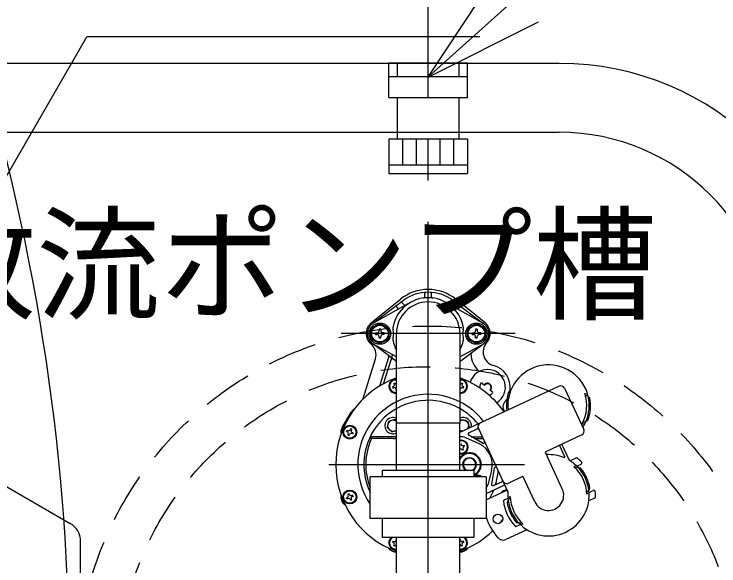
# Model space of a CAD drawing. Units: millimetres, scale not verified. Extents: x -8910 to 8910, y -6308 to 6308.
# Drawn here: x -3892 to -3381, y 1103 to 1503 of the extents above; entities that cross this region are included whole.
import ezdxf
from ezdxf.enums import TextEntityAlignment as Align

# ---------------------------------------------------------------- set-up
doc = ezdxf.new("R2010")
doc.units = ezdxf.units.MM
doc.header["$LTSCALE"] = 30
doc.linetypes.add('CHAIN1', pattern=[8, 5, -1, 1, -1])
doc.linetypes.add('DASHED1', pattern=[1.8, 1.2, -0.6])
for name, color, linetype, lineweight in [('0-0_空気管', 3, 'Continuous', 25), ('0-2_1-1_KIKI', 3, 'Continuous', 25), ('0-4_躯体', 4, 'Continuous', 25)]:
    doc.layers.add(name, color=color, linetype=linetype, lineweight=lineweight)
doc.styles.add('ＭＳ ゴシック', font='')
doc.styles.get('ＭＳ ゴシック').set_extended_font_data('MS Gothic')

msp = doc.modelspace()

# ---------------------------------------------------------------- linework, layer by layer
at = {"layer": '0-0_空気管', "linetype": 'CHAIN1'}
msp.add_line((-3591.67, 482.38), (-3591.67, 1562.38), dxfattribs=at)
at = {"layer": '0-0_空気管'}
for p, q in [((-4098.94, 1036.64), (-3839.13, 1486.65)), ((-3554.13, 1486.65), (-3839.13, 1486.65)), ((-3496.67, 1467.38), (-3970.67, 1467.38)), ((-3620.26, 1442.56), (-3620.26, 1467.56)), ((-3563.26, 1467.56), (-3620.26, 1467.56)), ((-3614.26, 1467.56), (-3614.26, 1457.57)), ((-3569.26, 1457.57), (-3569.26, 1467.56)), ((-3563.26, 1442.56), (-3563.26, 1467.56)), ((-3563.26, 1457.57), (-3620.26, 1457.57)), ((-3620.26, 1442.56), (-3563.26, 1442.56)), ((-3614.26, 1442.56), (-3614.26, 1412.38)), ((-3569.26, 1412.38), (-3569.26, 1442.56)), ((-3970.67, 1417.38), (-3496.67, 1417.38)), ((-3620.26, 1412.38), (-3620.26, 1387.56)), ((-3563.26, 1412.38), (-3620.26, 1412.38)), ((-3610.26, 1412.38), (-3610.26, 1394.2)), ((-3600.26, 1412.38), (-3600.26, 1393.57)), ((-3583.26, 1412.38), (-3583.26, 1394.2)), ((-3573.26, 1412.38), (-3573.26, 1394.2)), ((-3563.26, 1412.38), (-3563.26, 1387.56)), ((-3563.26, 1393.57), (-3620.26, 1393.57)), ((-3620.26, 1387.56), (-3563.26, 1387.56)), ((-3903.9, 1164.16), (-3851.17, 1133.71)), ((-3843.67, 743.88), (-3843.67, 1120.72)), ((-3614.67, 921.38), (-3614.67, 1123.38))]:
    msp.add_line(p, q, dxfattribs=at)
msp.add_lwpolyline([(-3614.67, 1087.38), (-3568.67, 1087.38), (-3568.67, 1123.38)], dxfattribs=at)
at = {"layer": '0-0_空気管', "linetype": 'DASHED1'}
for radius in [254.5, 225]:
    msp.add_circle((-3591.67, 1022.38), radius, dxfattribs=at)
at = {"layer": '0-0_空気管'}
for centre, radius, start, end in [((-5411.67, 1022.38), 1560, 342.9709, 17.02908), ((-3496.67, 1262.38), 205, 0, 90), ((-3496.67, 1262.38), 155, 0, 90), ((-3858.67, 1120.72), 15, 0, 60)]:
    msp.add_arc(centre, radius, start, end, dxfattribs=at)
at = {"layer": '0-2_1-1_KIKI', "linetype": 'CHAIN1'}
for p, q in [((-3591.67, 1104.38), (-3591.67, 1308.4)), ((-3528.67, 1271.38), (-3654.67, 1271.38)), ((-3663.67, 1176.38), (-3521.75, 1176.38))]:
    msp.add_line(p, q, dxfattribs=at)
at = {"layer": '0-2_1-1_KIKI'}
for p, q in [((-3594.17, 1298.15), (-3594.17, 1300.34)), ((-3589.17, 1298.15), (-3589.17, 1300.34)), ((-3632.96, 1279.16), (-3611.79, 1296.27)), ((-3609.67, 1295.38), (-3632.07, 1278.58)), ((-3604.3, 1294.11), (-3631.04, 1279.25)), ((-3609.05, 1292.3), (-3610.47, 1293.71)), ((-3579.04, 1294.11), (-3552.3, 1279.25)), ((-3574.29, 1292.3), (-3572.88, 1293.71)), ((-3573.67, 1295.38), (-3551.27, 1278.58)), ((-3550.39, 1279.16), (-3571.56, 1296.27)), ((-3614, 1290.18), (-3614.3, 1290.48)), ((-3569.34, 1290.18), (-3569.04, 1290.48)), ((-3627.29, 1274.48), (-3627.29, 1273.5)), ((-3626.05, 1274.48), (-3627.29, 1274.48)), ((-3626.05, 1274.48), (-3626.05, 1273.5)), ((-3557.29, 1274.48), (-3557.29, 1273.5)), ((-3556.05, 1274.48), (-3557.29, 1274.48)), ((-3556.05, 1274.48), (-3556.05, 1273.5)), ((-3629.77, 1272), (-3628.79, 1272)), ((-3629.77, 1270.76), (-3629.77, 1272)), ((-3629.77, 1270.76), (-3628.79, 1270.76)), ((-3627.29, 1268.28), (-3627.29, 1269.26)), ((-3623.57, 1272), (-3624.55, 1272)), ((-3623.57, 1270.76), (-3624.55, 1270.76)), ((-3623.57, 1270.76), (-3623.57, 1272)), ((-3614.67, 1172.38), (-3614.67, 1271.38)), ((-3568.67, 1271.38), (-3568.67, 1206.38)), ((-3559.77, 1272), (-3558.79, 1272)), ((-3559.77, 1270.76), (-3559.77, 1272)), ((-3559.77, 1270.76), (-3558.79, 1270.76)), ((-3557.29, 1268.28), (-3557.29, 1269.26)), ((-3553.57, 1272), (-3554.55, 1272)), ((-3553.57, 1270.76), (-3554.55, 1270.76)), ((-3553.57, 1270.76), (-3553.57, 1272)), ((-3614.67, 1251.13), (-3632.07, 1264.18)), ((-3614.67, 1254.42), (-3631.04, 1263.52)), ((-3568.67, 1251.13), (-3551.27, 1264.18)), ((-3568.67, 1254.42), (-3552.3, 1263.52)), ((-3639.14, 1223.67), (-3629.93, 1253.02)), ((-3626.6, 1233.56), (-3620.08, 1254.35)), ((-3624.04, 1235.05), (-3618.59, 1252.41)), ((-3618.59, 1252.41), (-3617.53, 1255.78)), ((-3617.61, 1232.73), (-3616.94, 1233)), ((-3617.61, 1232.73), (-3617.24, 1231.84)), ((-3617.24, 1231.84), (-3616.57, 1232.11)), ((-3616.57, 1235.23), (-3615.68, 1235.6)), ((-3616.57, 1235.23), (-3616.29, 1234.57)), ((-3615.68, 1235.6), (-3615.41, 1234.94)), ((-3496.72, 1233.26), (-3568.67, 1199.71)), ((-3567.66, 1235.6), (-3567.94, 1234.94)), ((-3567.66, 1235.6), (-3566.77, 1235.23)), ((-3566.77, 1235.23), (-3567.05, 1234.57)), ((-3566.1, 1231.84), (-3566.77, 1232.11)), ((-3565.74, 1232.73), (-3566.4, 1233)), ((-3566.1, 1231.84), (-3565.74, 1232.73)), ((-3552.15, 1235.3), (-3550.7, 1234.09)), ((-3492.74, 1231.81), (-3478.79, 1201.9)), ((-3614.73, 1230.8), (-3615.01, 1231.47)), ((-3614.67, 1230.83), (-3614.73, 1230.8)), ((-3568.61, 1230.8), (-3568.67, 1230.83)), ((-3568.61, 1230.8), (-3568.34, 1231.47)), ((-3546.64, 1230.68), (-3545.19, 1229.46)), ((-3478.06, 1227.94), (-3476.17, 1227.77)), ((-3654.07, 1203.25), (-3647.22, 1214.71)), ((-3536.21, 1214.85), (-3536.73, 1215.72)), ((-3568.67, 1206.38), (-3614.67, 1206.38)), ((-3568.67, 1207.82), (-3567.2, 1209.14)), ((-3568.67, 1172.38), (-3568.67, 1206.38)), ((-3567.2, 1209.14), (-3562.81, 1207.71)), ((-3562.81, 1207.71), (-3561.85, 1203.19)), ((-3650.89, 1200.39), (-3650.52, 1201.28)), ((-3650.52, 1201.28), (-3649.86, 1201)), ((-3648.02, 1202.32), (-3648.29, 1201.65)), ((-3647.13, 1201.95), (-3648.02, 1202.32)), ((-3647.13, 1201.95), (-3647.4, 1201.29)), ((-3566.78, 1200.59), (-3568.67, 1201.2)), ((-3561.85, 1203.19), (-3562.55, 1202.56)), ((-3562.18, 1199.43), (-3556.18, 1202.23)), ((-3555.27, 1202.65), (-3533.84, 1156.69)), ((-3479.98, 1206.02), (-3478.09, 1205.85)), ((-3650.89, 1200.39), (-3650.23, 1200.12)), ((-3649.85, 1197.88), (-3649.58, 1198.55)), ((-3649.85, 1197.88), (-3648.96, 1197.52)), ((-3648.96, 1197.52), (-3648.69, 1198.18)), ((-3646.46, 1198.56), (-3647.12, 1198.83)), ((-3646.09, 1199.44), (-3646.75, 1199.72)), ((-3646.09, 1199.44), (-3646.46, 1198.56)), ((-3617.1, 1196.62), (-3633.68, 1196.62)), ((-3632.81, 1195.25), (-3633.68, 1196.62)), ((-3552.24, 1191.84), (-3562.26, 1197.66)), ((-3560.48, 1196.62), (-3552.46, 1196.62)), ((-3480.24, 1197.91), (-3506.43, 1185.7)), ((-3617.1, 1195.25), (-3632.81, 1195.25)), ((-3568.67, 1191.21), (-3568.3, 1191.39)), ((-3554.7, 1191.34), (-3564.42, 1195.87)), ((-3558.11, 1195.25), (-3551.82, 1195.25)), ((-3566.27, 1187.04), (-3566.88, 1186.75)), ((-3565.27, 1189.78), (-3565.55, 1190.39)), ((-3492.62, 1182.1), (-3496.25, 1189.9)), ((-3489.13, 1179.35), (-3494.44, 1190.74)), ((-3494.42, 1158.75), (-3506.68, 1185.04)), ((-3484.51, 1181.03), (-3488.69, 1179.08)), ((-3484.12, 1175.69), (-3485.95, 1174.84)), ((-3483.84, 1175.27), (-3480.79, 1176.69)), ((-3624.67, 1167.38), (-3624.67, 1172.38)), ((-3545.73, 1172.11), (-3548.51, 1161.75)), ((-3543.77, 1173.68), (-3545.75, 1162.26)), ((-3549.67, 1167.38), (-3633.67, 1167.38)), ((-3533.45, 1162.95), (-3523.39, 1167.64)), ((-3514.36, 1149.46), (-3522.73, 1167.4)), ((-3549.67, 1155.39), (-3536.17, 1161.68)), ((-3544.35, 1161.18), (-3538.34, 1163.98)), ((-3648.96, 1155.25), (-3649.85, 1154.88)), ((-3648.96, 1155.25), (-3648.69, 1154.58)), ((-3534.35, 1157.79), (-3548.83, 1151.04)), ((-3474.93, 1155.7), (-3476.65, 1154.9)), ((-3474.97, 1156.24), (-3471.92, 1157.66)), ((-3650.89, 1152.37), (-3650.23, 1152.65)), ((-3650.52, 1151.49), (-3650.89, 1152.37)), ((-3650.52, 1151.49), (-3649.86, 1151.76)), ((-3649.85, 1154.88), (-3649.58, 1154.22)), ((-3648.01, 1150.45), (-3648.29, 1151.11)), ((-3648.01, 1150.45), (-3647.13, 1150.81)), ((-3647.13, 1150.81), (-3647.4, 1151.48)), ((-3646.46, 1154.21), (-3647.12, 1153.93)), ((-3646.09, 1153.32), (-3646.75, 1153.05)), ((-3646.46, 1154.21), (-3646.09, 1153.32)), ((-3536.85, 1150.55), (-3533.81, 1151.97)), ((-3533.85, 1152.51), (-3532.13, 1153.31)), ((-3470.99, 1152.03), (-3475.17, 1150.08)), ((-3527.98, 1131.52), (-3524.94, 1132.94)), ((-3524.55, 1132.57), (-3522.83, 1133.37)), ((-3520.09, 1129.13), (-3535.3, 1122.03)), ((-3617.24, 1120.93), (-3617.61, 1120.04)), ((-3617.61, 1120.04), (-3616.94, 1119.76)), ((-3617.24, 1120.93), (-3616.57, 1120.65)), ((-3614.73, 1121.97), (-3615.01, 1121.3)), ((-3614.73, 1121.97), (-3614.67, 1121.94)), ((-3568.67, 1121.94), (-3568.61, 1121.97)), ((-3568.61, 1121.97), (-3568.34, 1121.3)), ((-3566.1, 1120.93), (-3566.77, 1120.65)), ((-3565.74, 1120.04), (-3566.4, 1119.76)), ((-3565.74, 1120.04), (-3566.1, 1120.93)), ((-3616.57, 1117.53), (-3616.29, 1118.2)), ((-3615.68, 1117.16), (-3616.57, 1117.53)), ((-3615.68, 1117.16), (-3615.41, 1117.83)), ((-3567.66, 1117.16), (-3567.94, 1117.83)), ((-3566.77, 1117.53), (-3567.66, 1117.16)), ((-3566.77, 1117.53), (-3567.05, 1118.2))]:
    msp.add_line(p, q, dxfattribs=at)
for points in [[(-3626.67, 1263.88), (-3633.17, 1267.63), (-3633.17, 1275.14), (-3626.67, 1278.89), (-3620.17, 1275.14), (-3620.17, 1267.63)], [(-3556.67, 1263.88), (-3563.17, 1267.63), (-3563.17, 1275.14), (-3556.67, 1278.89), (-3550.17, 1275.14), (-3550.17, 1267.63)]]:
    msp.add_lwpolyline(points, close=True, dxfattribs=at)
for points in [[(-3627.29, 1268.28), (-3626.05, 1268.28), (-3626.05, 1269.26)], [(-3557.29, 1268.28), (-3556.05, 1268.28), (-3556.05, 1269.26)], [(-3614.67, 1207.82), (-3616.14, 1209.14), (-3620.53, 1207.71), (-3621.49, 1203.19), (-3618.06, 1200.1), (-3614.67, 1201.2)], [(-3624.67, 1172.38), (-3558.67, 1172.38), (-3558.67, 1167.38)], [(-3549.67, 1167.38), (-3549.67, 1137.38), (-3633.67, 1137.38), (-3633.67, 1167.38)], [(-3558.67, 1137.38), (-3558.67, 1123.38), (-3624.67, 1123.38), (-3624.67, 1137.38)]]:
    msp.add_lwpolyline(points, dxfattribs=at)
for centre, radius in [((-3626.67, 1271.38), 7.75), ((-3626.67, 1271.38), 6.5), ((-3556.67, 1271.38), 7.75), ((-3556.67, 1271.38), 6.5), ((-3626.67, 1271.38), 6), ((-3556.67, 1271.38), 6), ((-3648.49, 1199.92), 5), ((-3648.49, 1199.92), 4.5), ((-3648.49, 1152.85), 5), ((-3648.49, 1152.85), 4.5), ((-3541.09, 1136.99), 3.5)]:
    msp.add_circle(centre, radius, dxfattribs=at)
for centre, radius, start, end in [((-3591.67, 1271.38), 32, 51.055, 128.945), ((-3591.67, 1271.38), 30, 53.13, 126.87), ((-3593.17, 1300.34), 1, 92.965, 180), ((-3590.17, 1300.34), 1, 0, 87.035), ((-3591.67, 1271.38), 26, 11.4, 168.6), ((-3591.67, 1271.38), 23, 0, 180), ((-3611.17, 1293.01), 1, 45, 126.87), ((-3595.17, 1298.15), 1, 277.448, 0), ((-3588.17, 1298.15), 1, 180, 262.552), ((-3572.17, 1293.01), 1, 53.13, 135), ((-3613.6, 1291.19), 1, 126.87, 225), ((-3614.71, 1289.47), 1, 299.059, 45), ((-3608.35, 1293.01), 1, 225, 299.059), ((-3575, 1293.01), 1, 240.941, 315), ((-3568.63, 1289.47), 1, 135, 240.941), ((-3569.74, 1291.19), 1, 315, 53.13), ((-3626.67, 1271.38), 10, 128.945, 231.055), ((-3626.67, 1271.38), 9, 119.059, 240.941), ((-3556.67, 1271.38), 9, 299.059, 60.941), ((-3556.67, 1271.38), 10, 317.933, 51.055), ((-3628.79, 1273.5), 1.5, 270, 0), ((-3624.55, 1273.5), 1.5, 180, 270), ((-3612.26, 1275.53), 5, 168.6, 196.064), ((-3626.67, 1271.38), 10, 343.936, 16.064), ((-3556.67, 1271.38), 10, 163.936, 196.064), ((-3571.09, 1275.53), 5, 343.936, 11.4), ((-3558.79, 1273.5), 1.5, 270, 0), ((-3554.55, 1273.5), 1.5, 180, 270), ((-3628.79, 1269.26), 1.5, 0, 90), ((-3624.55, 1269.26), 1.5, 90, 180), ((-3612.26, 1267.23), 5, 163.936, 191.4), ((-3571.09, 1267.23), 5, 348.6, 16.064), ((-3558.79, 1269.26), 1.5, 0, 90), ((-3554.55, 1269.26), 1.5, 90, 180), ((-3639.47, 1256.01), 10, 342.575, 50.221), ((-3591.67, 1271.38), 26, 191.4, 207.796), ((-3591.67, 1271.38), 26, 332.204, 348.6), ((-3541.82, 1257.98), 10, 137.933, 255.026), ((-3559.77, 1256.56), 1, 126.87, 184.532), ((-3621.03, 1254.65), 1, 342.575, 53.13), ((-3617.64, 1252.11), 1, 53.13, 162.575), ((-3541.82, 1257.98), 19, 184.532, 225.517), ((-3615.67, 1250.63), 1, 0, 53.13), ((-3548.67, 1232.38), 16.5, 352.564, 75.026), ((-3504.4, 1219.2), 29.5, 12.831, 186.214), ((-3548.67, 1232.38), 13, 301.242, 163.72), ((-3554.44, 1245.14), 1, 225.517, 294.318), ((-3591.67, 1176.38), 67, 110.077, 249.923), ((-3615.21, 1233.2), 5, 83.857, 276.143), ((-3615.21, 1233.2), 4.5, 83.172, 276.828), ((-3615.67, 1239.68), 1, 336.124, 0), ((-3568.14, 1233.2), 5, 263.857, 96.143), ((-3568.14, 1233.2), 4.5, 263.172, 96.828), ((-3591.67, 1176.38), 67, 34.728, 69.923), ((-3617.4, 1234.11), 1.2, 292.5, 22.5), ((-3616.12, 1231.01), 1.2, 22.5, 112.5), ((-3614.3, 1235.4), 1.2, 202.5, 251.832), ((-3569.05, 1235.4), 1.2, 288.17, 337.5), ((-3567.23, 1231.01), 1.2, 67.5, 157.5), ((-3565.94, 1234.11), 1.2, 157.5, 247.5), ((-3548.67, 1232.38), 5.65, 152.419, 183.91), ((-3552.79, 1234.54), 1, 50, 152.419), ((-3548.67, 1232.38), 3, 106.234, 140), ((-3548.67, 1232.38), 2.65, 320, 140), ((-3548.67, 1232.38), 3, 320, 98.9), ((-3495.46, 1230.54), 3, 25, 115), ((-3591.67, 1176.38), 51, 63.193, 214.56), ((-3548.67, 1232.38), 5.65, 281.051, 307.581), ((-3545.84, 1228.7), 1, 307.581, 50), ((-3504.4, 1219.2), 30.5, 159.794, 186.852), ((-3528.58, 1224.32), 7, 115.472, 129.415), ((-3504.4, 1219.2), 27.75, 331.647, 18.353), ((-3479.7, 1220.05), 7, 40.585, 73.403), ((-3591.67, 1176.38), 46.63, 60.448, 205.758), ((-3591.67, 1176.38), 51, 37.941, 63.193), ((-3532.44, 1218.28), 5, 139.027, 210.884), ((-3548.67, 1232.38), 16.5, 319.027, 328.912), ((-3504.4, 1219.2), 29.5, 337.169, 12.831), ((-3504.4, 1219.2), 30.5, 339.794, 10.206), ((-3641.64, 1211.37), 6.5, 121.234, 149.116), ((-3591.67, 1176.38), 46.63, 39.177, 60.448), ((-3617.1, 1204.62), 5.95, 65.927, 294.073), ((-3617.1, 1204.62), 4, 52.646, 307.354), ((-3566.24, 1204.62), 5.95, 349.841, 114.072), ((-3566.24, 1204.62), 4, 326.065, 127.354), ((-3552.55, 1203.92), 3, 115, 205), ((-3504.4, 1219.2), 29.5, 327.614, 337.169), ((-3480.22, 1214.07), 7, 276.597, 309.415), ((-3648.49, 1199.92), 6.5, 149.116, 191.284), ((-3649.4, 1202.11), 1.2, 247.5, 337.5), ((-3646.29, 1200.83), 1.2, 157.5, 247.5), ((-3566.24, 1204.62), 4, 232.646, 263.935), ((-3555.76, 1201.32), 1, 25, 115), ((-3481.51, 1200.63), 3, 295, 25), ((-3650.69, 1199.01), 1.2, 337.5, 67.5), ((-3647.58, 1197.72), 1.2, 67.5, 157.5), ((-3617.1, 1204.62), 8, 270, 287.66), ((-3567.59, 1189.07), 7.5, 65.005, 98.305), ((-3561.76, 1198.52), 1, 115, 239.85), ((-3591.67, 1176.38), 45.26, 155.366, 201.875), ((-3617.1, 1204.62), 9.37, 270, 285.004), ((-3567.59, 1189.07), 5, 257.487, 102.513), ((-3567.59, 1189.07), 4.5, 256.07, 103.93), ((-3566.43, 1192.26), 2.06, 205, 295), ((-3561.67, 1176.38), 16.5, 344.995, 65.005), ((-3551.74, 1192.7), 1, 239.85, 25), ((-3493.99, 1190.95), 0.5, 115, 205), ((-3568.75, 1185.88), 2.06, 25, 87.848), ((-3564.4, 1187.91), 2.06, 115, 205), ((-3496.71, 1189.68), 0.5, 25, 115), ((-3561.67, 1176.38), 8.5, 290.667, 145.44), ((-3561.67, 1176.38), 8, 292.024, 151.045), ((-3561.67, 1176.38), 5, 306.862, 233.138), ((-3561.67, 1176.38), 4.6, 299.581, 240.419), ((-3506.22, 1185.25), 0.5, 115, 205), ((-3505.68, 1184.08), 0.5, 205, 272.46), ((-3504.39, 1154.1), 29.5, 67.833, 92.46), ((-3493.07, 1181.89), 0.5, 247.833, 25), ((-3484.09, 1180.12), 1, 52.036, 115), ((-3504.39, 1154.1), 34, 45.395, 52.036), ((-3504.39, 1154.1), 29.5, 42.831, 58.849), ((-3481.22, 1177.6), 1, 295, 45.395), ((-3542.79, 1173.5), 1, 25, 170.15), ((-3591.67, 1176.38), 51, 343.523, 354.825), ((-3504.39, 1154.1), 27.75, 1.894, 48.353), ((-3483.42, 1167.19), 7, 70.585, 103.403), ((-3504.39, 1154.1), 29.5, 7.169, 42.831), ((-3504.39, 1154.1), 30.5, 9.794, 40.206), ((-3555.75, 1163.69), 5, 47.525, 125.685), ((-3555.75, 1163.69), 4.5, 55.038, 124.962), ((-3538.77, 1164.89), 1, 295, 25), ((-3523.18, 1167.19), 0.5, 25, 115), ((-3555.75, 1163.69), 7.5, 324.205, 344.995), ((-3544.77, 1162.09), 1, 170.15, 295), ((-3534.72, 1165.67), 3, 205, 295), ((-3591.67, 1176.38), 51, 331.345, 338.851), ((-3534.85, 1152.85), 5, 84.463, 146.482), ((-3534.85, 1152.85), 4.5, 96.362, 133.638), ((-3504.39, 1154.1), 29.5, 175.459, 187.169), ((-3534.29, 1156.48), 0.5, 355.459, 25), ((-3504.39, 1154.1), 29.5, 222.831, 7.169), ((-3504.39, 1154.1), 11, 205, 25), ((-3480.89, 1161.75), 7, 306.597, 339.415), ((-3471.5, 1156.75), 1, 4.605, 115), ((-3504.39, 1154.1), 34, 357.964, 4.605), ((-3648.49, 1152.85), 6.5, 168.716, 236.284), ((-3650.69, 1153.76), 1.2, 292.5, 22.5), ((-3649.4, 1150.65), 1.2, 22.5, 112.5), ((-3647.58, 1155.04), 1.2, 202.5, 292.5), ((-3646.29, 1151.94), 1.2, 112.5, 202.5), ((-3546.71, 1146.51), 5, 115, 126.285), ((-3536.64, 1150.1), 0.5, 115, 187.08), ((-3504.39, 1154.1), 33, 187.08, 222.92), ((-3527.89, 1146.45), 7, 126.597, 159.415), ((-3504.39, 1154.1), 29.5, 187.169, 222.831), ((-3504.39, 1154.1), 27.75, 181.647, 228.106), ((-3471.41, 1152.93), 1, 295, 357.964), ((-3504.39, 1154.1), 30.5, 189.794, 220.206), ((-3504.39, 1154.1), 48, 199.373, 219.822), ((-3591.67, 1176.38), 67, 320.36, 323.809), ((-3528.19, 1131.97), 0.5, 222.92, 295), ((-3525.36, 1141.02), 7, 250.585, 283.403), ((-3591.67, 1176.38), 67, 290.077, 314.249), ((-3615.21, 1119.56), 5, 130.215, 276.143), ((-3615.21, 1119.56), 4.5, 121.953, 276.828), ((-3617.4, 1118.65), 1.2, 337.5, 67.5), ((-3616.12, 1121.76), 1.2, 247.5, 337.5), ((-3568.14, 1119.56), 4.5, 263.172, 58.047), ((-3568.14, 1119.56), 5, 263.858, 49.785), ((-3567.23, 1121.76), 1.2, 202.5, 292.5), ((-3565.94, 1118.65), 1.2, 112.5, 202.5), ((-3537.41, 1126.57), 5, 219.822, 295), ((-3615.21, 1119.56), 6.5, 213.716, 274.721), ((-3614.3, 1117.37), 1.2, 108.169, 157.5), ((-3569.05, 1117.37), 1.2, 22.5, 71.83), ((-3568.14, 1119.56), 6.5, 265.279, 326.284)]:
    msp.add_arc(centre, radius, start, end, dxfattribs=at)
at = {"layer": '0-4_躯体', "color": 3}
for p, q in [((-3542.45, 1532.3), (-3592.03, 1457.19)), ((-3592.03, 1457.19), (-3511.54, 1497.44))]:
    msp.add_line(p, q, dxfattribs=at)
msp.add_lwpolyline([(-3592.03, 1457.19), (-3354.09, 1670.68), (-1965.31, 1670.68)], dxfattribs=at)

# ---------------------------------------------------------------- texts
at = {"layer": '0-0_空気管', "color": 4, "style": 'ＭＳ ゴシック'}
msp.add_text('放流ポンプ槽', height=65.98, dxfattribs=at).set_placement((-3965.92, 1268.79), align=Align.BOTTOM_LEFT)

doc.saveas('drawing.dxf')
